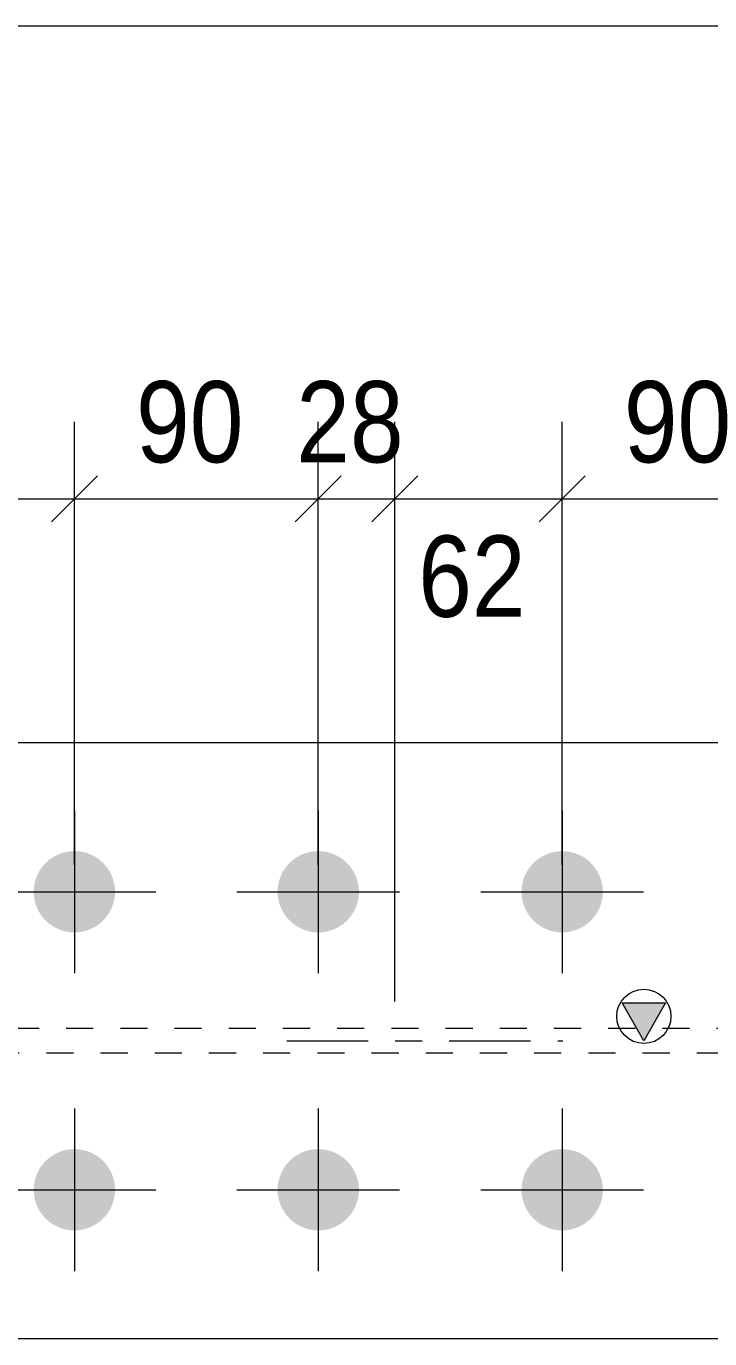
# Model space of a CAD drawing. Header units: millimetres. Extents: x 2 to 579, y 1 to 825.
# Drawn here: x 251.8 to 277.02, y 776.55 to 825 of the extents above; entities that cross this region are included whole.
import ezdxf

# ---------------------------------------------------------------- set-up
doc = ezdxf.new("R2010")
doc.units = ezdxf.units.MM
for name, pattern in [('XKITLINE00', [0]), ('XKITLINE01', [4, 1, -1, 1, -1]), ('XKITLINE03', [6, 3, -1, 1, -1])]:
    doc.linetypes.add(name, pattern=pattern)
for name, color, linetype, lineweight in [('Bolt', 3, 'Continuous', 0), ('Dimensions', 7, 'Continuous', 0), ('DrawingSheet', 5, 'Continuous', 0), ('Part', 2, 'Continuous', 0)]:
    doc.layers.add(name, color=color, linetype=linetype, lineweight=lineweight)
doc.styles.add('ARIAL', font='ARIAL.TTF')

# ---------------------------------------------------------------- blocks, each defined once
blk = doc.blocks.new('*A90')
at = {"layer": 'Bolt'}
for points in [[(253.608, 794.55), (253.645, 794.548), (253.681, 794.546), (253.718, 794.543), (253.755, 794.539), (253.791, 794.534), (253.827, 794.528), (253.864, 794.521), (253.9, 794.514), (253.935, 794.505), (253.971, 794.496), (254.006, 794.485), (254.041, 794.474), (254.076, 794.462), (254.111, 794.449), (254.145, 794.436), (254.179, 794.421), (254.212, 794.406), (254.245, 794.39), (254.278, 794.373), (254.31, 794.355), (254.342, 794.337), (254.373, 794.317), (254.404, 794.297), (254.435, 794.276), (254.465, 794.255), (254.494, 794.233), (254.523, 794.21), (254.551, 794.186), (254.578, 794.161), (254.605, 794.136), (254.632, 794.111), (254.657, 794.084), (254.682, 794.057), (254.707, 794.03), (254.73, 794.002), (254.753, 793.973), (254.776, 793.944), (254.797, 793.914), (254.818, 793.883), (254.838, 793.852), (254.858, 793.821), (254.876, 793.789), (254.894, 793.757), (254.911, 793.724), (254.927, 793.691), (254.942, 793.658), (254.957, 793.624), (254.97, 793.59), (254.983, 793.555), (254.995, 793.521), (255.006, 793.485), (255.017, 793.45), (255.026, 793.414), (255.035, 793.379), (255.042, 793.343), (255.049, 793.306), (255.055, 793.27), (255.06, 793.234), (255.064, 793.197), (255.067, 793.16), (255.069, 793.124), (255.07, 793.087), (255.071, 793.05), (255.07, 793.013), (255.069, 792.976), (255.067, 792.94), (255.064, 792.903), (255.06, 792.866), (255.055, 792.83), (255.049, 792.794), (255.042, 792.757), (255.035, 792.721), (255.026, 792.686), (255.017, 792.65), (255.006, 792.615), (254.995, 792.579), (254.983, 792.545), (254.97, 792.51), (254.957, 792.476), (254.942, 792.442), (254.927, 792.409), (254.911, 792.376), (254.894, 792.343), (254.876, 792.311), (254.858, 792.279), (254.838, 792.248), (254.818, 792.217), (254.797, 792.186), (254.776, 792.156), (254.753, 792.127), (254.73, 792.098), (254.707, 792.07), (254.682, 792.043), (254.657, 792.016), (254.632, 791.989), (254.605, 791.964), (254.578, 791.939), (254.551, 791.914), (254.523, 791.89), (254.494, 791.867), (254.465, 791.845), (254.435, 791.824), (254.404, 791.803), (254.373, 791.783), (254.342, 791.763), (254.31, 791.745), (254.278, 791.727), (254.245, 791.71), (254.212, 791.694), (254.179, 791.679), (254.145, 791.664), (254.111, 791.651), (254.076, 791.638), (254.041, 791.626), (254.006, 791.615), (253.971, 791.604), (253.935, 791.595), (253.9, 791.586), (253.864, 791.579), (253.827, 791.572), (253.791, 791.566), (253.755, 791.561), (253.718, 791.557), (253.681, 791.554), (253.645, 791.552), (253.608, 791.55), (253.571, 791.55), (253.534, 791.55), (253.497, 791.552), (253.461, 791.554), (253.424, 791.557), (253.387, 791.561), (253.351, 791.566), (253.315, 791.572), (253.278, 791.579), (253.242, 791.586), (253.206, 791.595), (253.171, 791.604), (253.136, 791.615), (253.1, 791.626), (253.066, 791.638), (253.031, 791.651), (252.997, 791.664), (252.963, 791.679), (252.93, 791.694), (252.897, 791.71), (252.864, 791.727), (252.832, 791.745), (252.8, 791.763), (252.768, 791.783), (252.738, 791.803), (252.707, 791.824), (252.677, 791.845), (252.648, 791.867), (252.619, 791.89), (252.591, 791.914), (252.564, 791.939), (252.537, 791.964), (252.51, 791.989), (252.485, 792.016), (252.46, 792.043), (252.435, 792.07), (252.411, 792.098), (252.388, 792.127), (252.366, 792.156), (252.345, 792.186), (252.324, 792.217), (252.304, 792.248), (252.284, 792.279), (252.266, 792.311), (252.248, 792.343), (252.231, 792.376), (252.215, 792.409), (252.2, 792.442), (252.185, 792.476), (252.171, 792.51), (252.159, 792.545), (252.147, 792.579), (252.136, 792.615), (252.125, 792.65), (252.116, 792.686), (252.107, 792.721), (252.1, 792.757), (252.093, 792.794), (252.087, 792.83), (252.082, 792.866), (252.078, 792.903), (252.075, 792.94), (252.073, 792.976), (252.071, 793.013), (252.071, 793.05), (252.071, 793.087), (252.073, 793.124), (252.075, 793.16), (252.078, 793.197), (252.082, 793.234), (252.087, 793.27), (252.093, 793.306), (252.1, 793.343), (252.107, 793.379), (252.116, 793.414), (252.125, 793.45), (252.136, 793.485), (252.147, 793.521), (252.159, 793.555), (252.171, 793.59), (252.185, 793.624), (252.2, 793.658), (252.215, 793.691), (252.231, 793.724), (252.248, 793.757), (252.266, 793.789), (252.284, 793.821), (252.304, 793.852), (252.324, 793.883), (252.345, 793.914), (252.366, 793.944), (252.388, 793.973), (252.411, 794.002), (252.435, 794.03), (252.46, 794.057), (252.485, 794.084), (252.51, 794.111), (252.537, 794.136), (252.564, 794.161), (252.591, 794.186), (252.619, 794.21), (252.648, 794.233), (252.677, 794.255), (252.707, 794.276), (252.738, 794.297), (252.768, 794.317), (252.8, 794.337), (252.832, 794.355), (252.864, 794.373), (252.897, 794.39), (252.93, 794.406), (252.963, 794.421), (252.997, 794.436), (253.031, 794.449), (253.066, 794.462), (253.1, 794.474), (253.136, 794.485), (253.171, 794.496), (253.206, 794.505), (253.242, 794.514), (253.278, 794.521), (253.315, 794.528), (253.351, 794.534), (253.387, 794.539), (253.424, 794.543), (253.461, 794.546), (253.497, 794.548), (253.534, 794.55), (253.571, 794.55)], [(262.608, 794.55), (262.645, 794.548), (262.681, 794.546), (262.718, 794.543), (262.755, 794.539), (262.791, 794.534), (262.827, 794.528), (262.864, 794.521), (262.9, 794.514), (262.935, 794.505), (262.971, 794.496), (263.006, 794.485), (263.041, 794.474), (263.076, 794.462), (263.111, 794.449), (263.145, 794.436), (263.179, 794.421), (263.212, 794.406), (263.245, 794.39), (263.278, 794.373), (263.31, 794.355), (263.342, 794.337), (263.373, 794.317), (263.404, 794.297), (263.435, 794.276), (263.465, 794.255), (263.494, 794.233), (263.523, 794.21), (263.551, 794.186), (263.578, 794.161), (263.605, 794.136), (263.632, 794.111), (263.657, 794.084), (263.682, 794.057), (263.707, 794.03), (263.73, 794.002), (263.753, 793.973), (263.776, 793.944), (263.797, 793.914), (263.818, 793.883), (263.838, 793.852), (263.858, 793.821), (263.876, 793.789), (263.894, 793.757), (263.911, 793.724), (263.927, 793.691), (263.942, 793.658), (263.957, 793.624), (263.97, 793.59), (263.983, 793.555), (263.995, 793.521), (264.006, 793.485), (264.017, 793.45), (264.026, 793.414), (264.035, 793.379), (264.042, 793.343), (264.049, 793.306), (264.055, 793.27), (264.06, 793.234), (264.064, 793.197), (264.067, 793.16), (264.069, 793.124), (264.07, 793.087), (264.071, 793.05), (264.07, 793.013), (264.069, 792.976), (264.067, 792.94), (264.064, 792.903), (264.06, 792.866), (264.055, 792.83), (264.049, 792.794), (264.042, 792.757), (264.035, 792.721), (264.026, 792.686), (264.017, 792.65), (264.006, 792.615), (263.995, 792.579), (263.983, 792.545), (263.97, 792.51), (263.957, 792.476), (263.942, 792.442), (263.927, 792.409), (263.911, 792.376), (263.894, 792.343), (263.876, 792.311), (263.858, 792.279), (263.838, 792.248), (263.818, 792.217), (263.797, 792.186), (263.776, 792.156), (263.753, 792.127), (263.73, 792.098), (263.707, 792.07), (263.682, 792.043), (263.657, 792.016), (263.632, 791.989), (263.605, 791.964), (263.578, 791.939), (263.551, 791.914), (263.523, 791.89), (263.494, 791.867), (263.465, 791.845), (263.435, 791.824), (263.404, 791.803), (263.373, 791.783), (263.342, 791.763), (263.31, 791.745), (263.278, 791.727), (263.245, 791.71), (263.212, 791.694), (263.179, 791.679), (263.145, 791.664), (263.111, 791.651), (263.076, 791.638), (263.041, 791.626), (263.006, 791.615), (262.971, 791.604), (262.935, 791.595), (262.9, 791.586), (262.864, 791.579), (262.827, 791.572), (262.791, 791.566), (262.755, 791.561), (262.718, 791.557), (262.681, 791.554), (262.645, 791.552), (262.608, 791.55), (262.571, 791.55), (262.534, 791.55), (262.497, 791.552), (262.461, 791.554), (262.424, 791.557), (262.387, 791.561), (262.351, 791.566), (262.315, 791.572), (262.278, 791.579), (262.242, 791.586), (262.206, 791.595), (262.171, 791.604), (262.136, 791.615), (262.1, 791.626), (262.066, 791.638), (262.031, 791.651), (261.997, 791.664), (261.963, 791.679), (261.93, 791.694), (261.897, 791.71), (261.864, 791.727), (261.832, 791.745), (261.8, 791.763), (261.768, 791.783), (261.738, 791.803), (261.707, 791.824), (261.677, 791.845), (261.648, 791.867), (261.619, 791.89), (261.591, 791.914), (261.564, 791.939), (261.537, 791.964), (261.51, 791.989), (261.485, 792.016), (261.46, 792.043), (261.435, 792.07), (261.411, 792.098), (261.388, 792.127), (261.366, 792.156), (261.345, 792.186), (261.324, 792.217), (261.304, 792.248), (261.284, 792.279), (261.266, 792.311), (261.248, 792.343), (261.231, 792.376), (261.215, 792.409), (261.2, 792.442), (261.185, 792.476), (261.171, 792.51), (261.159, 792.545), (261.147, 792.579), (261.136, 792.615), (261.125, 792.65), (261.116, 792.686), (261.107, 792.721), (261.1, 792.757), (261.093, 792.794), (261.087, 792.83), (261.082, 792.866), (261.078, 792.903), (261.075, 792.94), (261.073, 792.976), (261.071, 793.013), (261.071, 793.05), (261.071, 793.087), (261.073, 793.124), (261.075, 793.16), (261.078, 793.197), (261.082, 793.234), (261.087, 793.27), (261.093, 793.306), (261.1, 793.343), (261.107, 793.379), (261.116, 793.414), (261.125, 793.45), (261.136, 793.485), (261.147, 793.521), (261.159, 793.555), (261.171, 793.59), (261.185, 793.624), (261.2, 793.658), (261.215, 793.691), (261.231, 793.724), (261.248, 793.757), (261.266, 793.789), (261.284, 793.821), (261.304, 793.852), (261.324, 793.883), (261.345, 793.914), (261.366, 793.944), (261.388, 793.973), (261.411, 794.002), (261.435, 794.03), (261.46, 794.057), (261.485, 794.084), (261.51, 794.111), (261.537, 794.136), (261.564, 794.161), (261.591, 794.186), (261.619, 794.21), (261.648, 794.233), (261.677, 794.255), (261.707, 794.276), (261.738, 794.297), (261.768, 794.317), (261.8, 794.337), (261.832, 794.355), (261.864, 794.373), (261.897, 794.39), (261.93, 794.406), (261.963, 794.421), (261.997, 794.436), (262.031, 794.449), (262.066, 794.462), (262.1, 794.474), (262.136, 794.485), (262.171, 794.496), (262.206, 794.505), (262.242, 794.514), (262.278, 794.521), (262.315, 794.528), (262.351, 794.534), (262.387, 794.539), (262.424, 794.543), (262.461, 794.546), (262.497, 794.548), (262.534, 794.55), (262.571, 794.55)], [(271.608, 794.55), (271.645, 794.548), (271.681, 794.546), (271.718, 794.543), (271.755, 794.539), (271.791, 794.534), (271.827, 794.528), (271.864, 794.521), (271.9, 794.514), (271.935, 794.505), (271.971, 794.496), (272.006, 794.485), (272.041, 794.474), (272.076, 794.462), (272.111, 794.449), (272.145, 794.436), (272.179, 794.421), (272.212, 794.406), (272.245, 794.39), (272.278, 794.373), (272.31, 794.355), (272.342, 794.337), (272.373, 794.317), (272.404, 794.297), (272.435, 794.276), (272.465, 794.255), (272.494, 794.233), (272.523, 794.21), (272.551, 794.186), (272.578, 794.161), (272.605, 794.136), (272.632, 794.111), (272.657, 794.084), (272.682, 794.057), (272.707, 794.03), (272.73, 794.002), (272.753, 793.973), (272.776, 793.944), (272.797, 793.914), (272.818, 793.883), (272.838, 793.852), (272.858, 793.821), (272.876, 793.789), (272.894, 793.757), (272.911, 793.724), (272.927, 793.691), (272.942, 793.658), (272.957, 793.624), (272.97, 793.59), (272.983, 793.555), (272.995, 793.521), (273.006, 793.485), (273.017, 793.45), (273.026, 793.414), (273.035, 793.379), (273.042, 793.343), (273.049, 793.306), (273.055, 793.27), (273.06, 793.234), (273.064, 793.197), (273.067, 793.16), (273.069, 793.124), (273.07, 793.087), (273.071, 793.05), (273.07, 793.013), (273.069, 792.976), (273.067, 792.94), (273.064, 792.903), (273.06, 792.866), (273.055, 792.83), (273.049, 792.794), (273.042, 792.757), (273.035, 792.721), (273.026, 792.686), (273.017, 792.65), (273.006, 792.615), (272.995, 792.579), (272.983, 792.545), (272.97, 792.51), (272.957, 792.476), (272.942, 792.442), (272.927, 792.409), (272.911, 792.376), (272.894, 792.343), (272.876, 792.311), (272.858, 792.279), (272.838, 792.248), (272.818, 792.217), (272.797, 792.186), (272.776, 792.156), (272.753, 792.127), (272.73, 792.098), (272.707, 792.07), (272.682, 792.043), (272.657, 792.016), (272.632, 791.989), (272.605, 791.964), (272.578, 791.939), (272.551, 791.914), (272.523, 791.89), (272.494, 791.867), (272.465, 791.845), (272.435, 791.824), (272.404, 791.803), (272.373, 791.783), (272.342, 791.763), (272.31, 791.745), (272.278, 791.727), (272.245, 791.71), (272.212, 791.694), (272.179, 791.679), (272.145, 791.664), (272.111, 791.651), (272.076, 791.638), (272.041, 791.626), (272.006, 791.615), (271.971, 791.604), (271.935, 791.595), (271.9, 791.586), (271.864, 791.579), (271.827, 791.572), (271.791, 791.566), (271.755, 791.561), (271.718, 791.557), (271.681, 791.554), (271.645, 791.552), (271.608, 791.55), (271.571, 791.55), (271.534, 791.55), (271.497, 791.552), (271.461, 791.554), (271.424, 791.557), (271.387, 791.561), (271.351, 791.566), (271.315, 791.572), (271.278, 791.579), (271.242, 791.586), (271.206, 791.595), (271.171, 791.604), (271.136, 791.615), (271.1, 791.626), (271.066, 791.638), (271.031, 791.651), (270.997, 791.664), (270.963, 791.679), (270.93, 791.694), (270.897, 791.71), (270.864, 791.727), (270.832, 791.745), (270.8, 791.763), (270.768, 791.783), (270.738, 791.803), (270.707, 791.824), (270.677, 791.845), (270.648, 791.867), (270.619, 791.89), (270.591, 791.914), (270.564, 791.939), (270.537, 791.964), (270.51, 791.989), (270.485, 792.016), (270.46, 792.043), (270.435, 792.07), (270.411, 792.098), (270.388, 792.127), (270.366, 792.156), (270.345, 792.186), (270.324, 792.217), (270.304, 792.248), (270.284, 792.279), (270.266, 792.311), (270.248, 792.343), (270.231, 792.376), (270.215, 792.409), (270.2, 792.442), (270.185, 792.476), (270.171, 792.51), (270.159, 792.545), (270.147, 792.579), (270.136, 792.615), (270.125, 792.65), (270.116, 792.686), (270.107, 792.721), (270.1, 792.757), (270.093, 792.794), (270.087, 792.83), (270.082, 792.866), (270.078, 792.903), (270.075, 792.94), (270.073, 792.976), (270.071, 793.013), (270.071, 793.05), (270.071, 793.087), (270.073, 793.124), (270.075, 793.16), (270.078, 793.197), (270.082, 793.234), (270.087, 793.27), (270.093, 793.306), (270.1, 793.343), (270.107, 793.379), (270.116, 793.414), (270.125, 793.45), (270.136, 793.485), (270.147, 793.521), (270.159, 793.555), (270.171, 793.59), (270.185, 793.624), (270.2, 793.658), (270.215, 793.691), (270.231, 793.724), (270.248, 793.757), (270.266, 793.789), (270.284, 793.821), (270.304, 793.852), (270.324, 793.883), (270.345, 793.914), (270.366, 793.944), (270.388, 793.973), (270.411, 794.002), (270.435, 794.03), (270.46, 794.057), (270.485, 794.084), (270.51, 794.111), (270.537, 794.136), (270.564, 794.161), (270.591, 794.186), (270.619, 794.21), (270.648, 794.233), (270.677, 794.255), (270.707, 794.276), (270.738, 794.297), (270.768, 794.317), (270.8, 794.337), (270.832, 794.355), (270.864, 794.373), (270.897, 794.39), (270.93, 794.406), (270.963, 794.421), (270.997, 794.436), (271.031, 794.449), (271.066, 794.462), (271.1, 794.474), (271.136, 794.485), (271.171, 794.496), (271.206, 794.505), (271.242, 794.514), (271.278, 794.521), (271.315, 794.528), (271.351, 794.534), (271.387, 794.539), (271.424, 794.543), (271.461, 794.546), (271.497, 794.548), (271.534, 794.55), (271.571, 794.55)], [(253.608, 783.55), (253.645, 783.548), (253.681, 783.546), (253.718, 783.543), (253.755, 783.539), (253.791, 783.534), (253.827, 783.528), (253.864, 783.521), (253.9, 783.514), (253.935, 783.505), (253.971, 783.496), (254.006, 783.485), (254.041, 783.474), (254.076, 783.462), (254.111, 783.449), (254.145, 783.436), (254.179, 783.421), (254.212, 783.406), (254.245, 783.39), (254.278, 783.373), (254.31, 783.355), (254.342, 783.337), (254.373, 783.317), (254.404, 783.297), (254.435, 783.276), (254.465, 783.255), (254.494, 783.233), (254.523, 783.21), (254.551, 783.186), (254.578, 783.161), (254.605, 783.136), (254.632, 783.111), (254.657, 783.084), (254.682, 783.057), (254.707, 783.03), (254.73, 783.002), (254.753, 782.973), (254.776, 782.944), (254.797, 782.914), (254.818, 782.883), (254.838, 782.852), (254.858, 782.821), (254.876, 782.789), (254.894, 782.757), (254.911, 782.724), (254.927, 782.691), (254.942, 782.658), (254.957, 782.624), (254.97, 782.59), (254.983, 782.555), (254.995, 782.521), (255.006, 782.485), (255.017, 782.45), (255.026, 782.414), (255.035, 782.379), (255.042, 782.343), (255.049, 782.306), (255.055, 782.27), (255.06, 782.234), (255.064, 782.197), (255.067, 782.16), (255.069, 782.124), (255.07, 782.087), (255.071, 782.05), (255.07, 782.013), (255.069, 781.976), (255.067, 781.94), (255.064, 781.903), (255.06, 781.866), (255.055, 781.83), (255.049, 781.794), (255.042, 781.757), (255.035, 781.721), (255.026, 781.686), (255.017, 781.65), (255.006, 781.615), (254.995, 781.579), (254.983, 781.545), (254.97, 781.51), (254.957, 781.476), (254.942, 781.442), (254.927, 781.409), (254.911, 781.376), (254.894, 781.343), (254.876, 781.311), (254.858, 781.279), (254.838, 781.248), (254.818, 781.217), (254.797, 781.186), (254.776, 781.156), (254.753, 781.127), (254.73, 781.098), (254.707, 781.07), (254.682, 781.043), (254.657, 781.016), (254.632, 780.989), (254.605, 780.964), (254.578, 780.939), (254.551, 780.914), (254.523, 780.89), (254.494, 780.867), (254.465, 780.845), (254.435, 780.824), (254.404, 780.803), (254.373, 780.783), (254.342, 780.763), (254.31, 780.745), (254.278, 780.727), (254.245, 780.71), (254.212, 780.694), (254.179, 780.679), (254.145, 780.664), (254.111, 780.651), (254.076, 780.638), (254.041, 780.626), (254.006, 780.615), (253.971, 780.604), (253.935, 780.595), (253.9, 780.586), (253.864, 780.579), (253.827, 780.572), (253.791, 780.566), (253.755, 780.561), (253.718, 780.557), (253.681, 780.554), (253.645, 780.552), (253.608, 780.55), (253.571, 780.55), (253.534, 780.55), (253.497, 780.552), (253.461, 780.554), (253.424, 780.557), (253.387, 780.561), (253.351, 780.566), (253.315, 780.572), (253.278, 780.579), (253.242, 780.586), (253.206, 780.595), (253.171, 780.604), (253.136, 780.615), (253.1, 780.626), (253.066, 780.638), (253.031, 780.651), (252.997, 780.664), (252.963, 780.679), (252.93, 780.694), (252.897, 780.71), (252.864, 780.727), (252.832, 780.745), (252.8, 780.763), (252.768, 780.783), (252.738, 780.803), (252.707, 780.824), (252.677, 780.845), (252.648, 780.867), (252.619, 780.89), (252.591, 780.914), (252.564, 780.939), (252.537, 780.964), (252.51, 780.989), (252.485, 781.016), (252.46, 781.043), (252.435, 781.07), (252.411, 781.098), (252.388, 781.127), (252.366, 781.156), (252.345, 781.186), (252.324, 781.217), (252.304, 781.248), (252.284, 781.279), (252.266, 781.311), (252.248, 781.343), (252.231, 781.376), (252.215, 781.409), (252.2, 781.442), (252.185, 781.476), (252.171, 781.51), (252.159, 781.545), (252.147, 781.579), (252.136, 781.615), (252.125, 781.65), (252.116, 781.686), (252.107, 781.721), (252.1, 781.757), (252.093, 781.794), (252.087, 781.83), (252.082, 781.866), (252.078, 781.903), (252.075, 781.94), (252.073, 781.976), (252.071, 782.013), (252.071, 782.05), (252.071, 782.087), (252.073, 782.124), (252.075, 782.16), (252.078, 782.197), (252.082, 782.234), (252.087, 782.27), (252.093, 782.306), (252.1, 782.343), (252.107, 782.379), (252.116, 782.414), (252.125, 782.45), (252.136, 782.485), (252.147, 782.521), (252.159, 782.555), (252.171, 782.59), (252.185, 782.624), (252.2, 782.658), (252.215, 782.691), (252.231, 782.724), (252.248, 782.757), (252.266, 782.789), (252.284, 782.821), (252.304, 782.852), (252.324, 782.883), (252.345, 782.914), (252.366, 782.944), (252.388, 782.973), (252.411, 783.002), (252.435, 783.03), (252.46, 783.057), (252.485, 783.084), (252.51, 783.111), (252.537, 783.136), (252.564, 783.161), (252.591, 783.186), (252.619, 783.21), (252.648, 783.233), (252.677, 783.255), (252.707, 783.276), (252.738, 783.297), (252.768, 783.317), (252.8, 783.337), (252.832, 783.355), (252.864, 783.373), (252.897, 783.39), (252.93, 783.406), (252.963, 783.421), (252.997, 783.436), (253.031, 783.449), (253.066, 783.462), (253.1, 783.474), (253.136, 783.485), (253.171, 783.496), (253.206, 783.505), (253.242, 783.514), (253.278, 783.521), (253.315, 783.528), (253.351, 783.534), (253.387, 783.539), (253.424, 783.543), (253.461, 783.546), (253.497, 783.548), (253.534, 783.55), (253.571, 783.55)], [(262.608, 783.55), (262.645, 783.548), (262.681, 783.546), (262.718, 783.543), (262.755, 783.539), (262.791, 783.534), (262.827, 783.528), (262.864, 783.521), (262.9, 783.514), (262.935, 783.505), (262.971, 783.496), (263.006, 783.485), (263.041, 783.474), (263.076, 783.462), (263.111, 783.449), (263.145, 783.436), (263.179, 783.421), (263.212, 783.406), (263.245, 783.39), (263.278, 783.373), (263.31, 783.355), (263.342, 783.337), (263.373, 783.317), (263.404, 783.297), (263.435, 783.276), (263.465, 783.255), (263.494, 783.233), (263.523, 783.21), (263.551, 783.186), (263.578, 783.161), (263.605, 783.136), (263.632, 783.111), (263.657, 783.084), (263.682, 783.057), (263.707, 783.03), (263.73, 783.002), (263.753, 782.973), (263.776, 782.944), (263.797, 782.914), (263.818, 782.883), (263.838, 782.852), (263.858, 782.821), (263.876, 782.789), (263.894, 782.757), (263.911, 782.724), (263.927, 782.691), (263.942, 782.658), (263.957, 782.624), (263.97, 782.59), (263.983, 782.555), (263.995, 782.521), (264.006, 782.485), (264.017, 782.45), (264.026, 782.414), (264.035, 782.379), (264.042, 782.343), (264.049, 782.306), (264.055, 782.27), (264.06, 782.234), (264.064, 782.197), (264.067, 782.16), (264.069, 782.124), (264.07, 782.087), (264.071, 782.05), (264.07, 782.013), (264.069, 781.976), (264.067, 781.94), (264.064, 781.903), (264.06, 781.866), (264.055, 781.83), (264.049, 781.794), (264.042, 781.757), (264.035, 781.721), (264.026, 781.686), (264.017, 781.65), (264.006, 781.615), (263.995, 781.579), (263.983, 781.545), (263.97, 781.51), (263.957, 781.476), (263.942, 781.442), (263.927, 781.409), (263.911, 781.376), (263.894, 781.343), (263.876, 781.311), (263.858, 781.279), (263.838, 781.248), (263.818, 781.217), (263.797, 781.186), (263.776, 781.156), (263.753, 781.127), (263.73, 781.098), (263.707, 781.07), (263.682, 781.043), (263.657, 781.016), (263.632, 780.989), (263.605, 780.964), (263.578, 780.939), (263.551, 780.914), (263.523, 780.89), (263.494, 780.867), (263.465, 780.845), (263.435, 780.824), (263.404, 780.803), (263.373, 780.783), (263.342, 780.763), (263.31, 780.745), (263.278, 780.727), (263.245, 780.71), (263.212, 780.694), (263.179, 780.679), (263.145, 780.664), (263.111, 780.651), (263.076, 780.638), (263.041, 780.626), (263.006, 780.615), (262.971, 780.604), (262.935, 780.595), (262.9, 780.586), (262.864, 780.579), (262.827, 780.572), (262.791, 780.566), (262.755, 780.561), (262.718, 780.557), (262.681, 780.554), (262.645, 780.552), (262.608, 780.55), (262.571, 780.55), (262.534, 780.55), (262.497, 780.552), (262.461, 780.554), (262.424, 780.557), (262.387, 780.561), (262.351, 780.566), (262.315, 780.572), (262.278, 780.579), (262.242, 780.586), (262.206, 780.595), (262.171, 780.604), (262.136, 780.615), (262.1, 780.626), (262.066, 780.638), (262.031, 780.651), (261.997, 780.664), (261.963, 780.679), (261.93, 780.694), (261.897, 780.71), (261.864, 780.727), (261.832, 780.745), (261.8, 780.763), (261.768, 780.783), (261.738, 780.803), (261.707, 780.824), (261.677, 780.845), (261.648, 780.867), (261.619, 780.89), (261.591, 780.914), (261.564, 780.939), (261.537, 780.964), (261.51, 780.989), (261.485, 781.016), (261.46, 781.043), (261.435, 781.07), (261.411, 781.098), (261.388, 781.127), (261.366, 781.156), (261.345, 781.186), (261.324, 781.217), (261.304, 781.248), (261.284, 781.279), (261.266, 781.311), (261.248, 781.343), (261.231, 781.376), (261.215, 781.409), (261.2, 781.442), (261.185, 781.476), (261.171, 781.51), (261.159, 781.545), (261.147, 781.579), (261.136, 781.615), (261.125, 781.65), (261.116, 781.686), (261.107, 781.721), (261.1, 781.757), (261.093, 781.794), (261.087, 781.83), (261.082, 781.866), (261.078, 781.903), (261.075, 781.94), (261.073, 781.976), (261.071, 782.013), (261.071, 782.05), (261.071, 782.087), (261.073, 782.124), (261.075, 782.16), (261.078, 782.197), (261.082, 782.234), (261.087, 782.27), (261.093, 782.306), (261.1, 782.343), (261.107, 782.379), (261.116, 782.414), (261.125, 782.45), (261.136, 782.485), (261.147, 782.521), (261.159, 782.555), (261.171, 782.59), (261.185, 782.624), (261.2, 782.658), (261.215, 782.691), (261.231, 782.724), (261.248, 782.757), (261.266, 782.789), (261.284, 782.821), (261.304, 782.852), (261.324, 782.883), (261.345, 782.914), (261.366, 782.944), (261.388, 782.973), (261.411, 783.002), (261.435, 783.03), (261.46, 783.057), (261.485, 783.084), (261.51, 783.111), (261.537, 783.136), (261.564, 783.161), (261.591, 783.186), (261.619, 783.21), (261.648, 783.233), (261.677, 783.255), (261.707, 783.276), (261.738, 783.297), (261.768, 783.317), (261.8, 783.337), (261.832, 783.355), (261.864, 783.373), (261.897, 783.39), (261.93, 783.406), (261.963, 783.421), (261.997, 783.436), (262.031, 783.449), (262.066, 783.462), (262.1, 783.474), (262.136, 783.485), (262.171, 783.496), (262.206, 783.505), (262.242, 783.514), (262.278, 783.521), (262.315, 783.528), (262.351, 783.534), (262.387, 783.539), (262.424, 783.543), (262.461, 783.546), (262.497, 783.548), (262.534, 783.55), (262.571, 783.55)], [(271.608, 783.55), (271.645, 783.548), (271.681, 783.546), (271.718, 783.543), (271.755, 783.539), (271.791, 783.534), (271.827, 783.528), (271.864, 783.521), (271.9, 783.514), (271.935, 783.505), (271.971, 783.496), (272.006, 783.485), (272.041, 783.474), (272.076, 783.462), (272.111, 783.449), (272.145, 783.436), (272.179, 783.421), (272.212, 783.406), (272.245, 783.39), (272.278, 783.373), (272.31, 783.355), (272.342, 783.337), (272.373, 783.317), (272.404, 783.297), (272.435, 783.276), (272.465, 783.255), (272.494, 783.233), (272.523, 783.21), (272.551, 783.186), (272.578, 783.161), (272.605, 783.136), (272.632, 783.111), (272.657, 783.084), (272.682, 783.057), (272.707, 783.03), (272.73, 783.002), (272.753, 782.973), (272.776, 782.944), (272.797, 782.914), (272.818, 782.883), (272.838, 782.852), (272.858, 782.821), (272.876, 782.789), (272.894, 782.757), (272.911, 782.724), (272.927, 782.691), (272.942, 782.658), (272.957, 782.624), (272.97, 782.59), (272.983, 782.555), (272.995, 782.521), (273.006, 782.485), (273.017, 782.45), (273.026, 782.414), (273.035, 782.379), (273.042, 782.343), (273.049, 782.306), (273.055, 782.27), (273.06, 782.234), (273.064, 782.197), (273.067, 782.16), (273.069, 782.124), (273.07, 782.087), (273.071, 782.05), (273.07, 782.013), (273.069, 781.976), (273.067, 781.94), (273.064, 781.903), (273.06, 781.866), (273.055, 781.83), (273.049, 781.794), (273.042, 781.757), (273.035, 781.721), (273.026, 781.686), (273.017, 781.65), (273.006, 781.615), (272.995, 781.579), (272.983, 781.545), (272.97, 781.51), (272.957, 781.476), (272.942, 781.442), (272.927, 781.409), (272.911, 781.376), (272.894, 781.343), (272.876, 781.311), (272.858, 781.279), (272.838, 781.248), (272.818, 781.217), (272.797, 781.186), (272.776, 781.156), (272.753, 781.127), (272.73, 781.098), (272.707, 781.07), (272.682, 781.043), (272.657, 781.016), (272.632, 780.989), (272.605, 780.964), (272.578, 780.939), (272.551, 780.914), (272.523, 780.89), (272.494, 780.867), (272.465, 780.845), (272.435, 780.824), (272.404, 780.803), (272.373, 780.783), (272.342, 780.763), (272.31, 780.745), (272.278, 780.727), (272.245, 780.71), (272.212, 780.694), (272.179, 780.679), (272.145, 780.664), (272.111, 780.651), (272.076, 780.638), (272.041, 780.626), (272.006, 780.615), (271.971, 780.604), (271.935, 780.595), (271.9, 780.586), (271.864, 780.579), (271.827, 780.572), (271.791, 780.566), (271.755, 780.561), (271.718, 780.557), (271.681, 780.554), (271.645, 780.552), (271.608, 780.55), (271.571, 780.55), (271.534, 780.55), (271.497, 780.552), (271.461, 780.554), (271.424, 780.557), (271.387, 780.561), (271.351, 780.566), (271.315, 780.572), (271.278, 780.579), (271.242, 780.586), (271.206, 780.595), (271.171, 780.604), (271.136, 780.615), (271.1, 780.626), (271.066, 780.638), (271.031, 780.651), (270.997, 780.664), (270.963, 780.679), (270.93, 780.694), (270.897, 780.71), (270.864, 780.727), (270.832, 780.745), (270.8, 780.763), (270.768, 780.783), (270.738, 780.803), (270.707, 780.824), (270.677, 780.845), (270.648, 780.867), (270.619, 780.89), (270.591, 780.914), (270.564, 780.939), (270.537, 780.964), (270.51, 780.989), (270.485, 781.016), (270.46, 781.043), (270.435, 781.07), (270.411, 781.098), (270.388, 781.127), (270.366, 781.156), (270.345, 781.186), (270.324, 781.217), (270.304, 781.248), (270.284, 781.279), (270.266, 781.311), (270.248, 781.343), (270.231, 781.376), (270.215, 781.409), (270.2, 781.442), (270.185, 781.476), (270.171, 781.51), (270.159, 781.545), (270.147, 781.579), (270.136, 781.615), (270.125, 781.65), (270.116, 781.686), (270.107, 781.721), (270.1, 781.757), (270.093, 781.794), (270.087, 781.83), (270.082, 781.866), (270.078, 781.903), (270.075, 781.94), (270.073, 781.976), (270.071, 782.013), (270.071, 782.05), (270.071, 782.087), (270.073, 782.124), (270.075, 782.16), (270.078, 782.197), (270.082, 782.234), (270.087, 782.27), (270.093, 782.306), (270.1, 782.343), (270.107, 782.379), (270.116, 782.414), (270.125, 782.45), (270.136, 782.485), (270.147, 782.521), (270.159, 782.555), (270.171, 782.59), (270.185, 782.624), (270.2, 782.658), (270.215, 782.691), (270.231, 782.724), (270.248, 782.757), (270.266, 782.789), (270.284, 782.821), (270.304, 782.852), (270.324, 782.883), (270.345, 782.914), (270.366, 782.944), (270.388, 782.973), (270.411, 783.002), (270.435, 783.03), (270.46, 783.057), (270.485, 783.084), (270.51, 783.111), (270.537, 783.136), (270.564, 783.161), (270.591, 783.186), (270.619, 783.21), (270.648, 783.233), (270.677, 783.255), (270.707, 783.276), (270.738, 783.297), (270.768, 783.317), (270.8, 783.337), (270.832, 783.355), (270.864, 783.373), (270.897, 783.39), (270.93, 783.406), (270.963, 783.421), (270.997, 783.436), (271.031, 783.449), (271.066, 783.462), (271.1, 783.474), (271.136, 783.485), (271.171, 783.496), (271.206, 783.505), (271.242, 783.514), (271.278, 783.521), (271.315, 783.528), (271.351, 783.534), (271.387, 783.539), (271.424, 783.543), (271.461, 783.546), (271.497, 783.548), (271.534, 783.55), (271.571, 783.55)]]:
    blk.add_hatch(color=3, dxfattribs=at).paths.add_polyline_path(points, flags=17)
at = {"layer": 'Bolt', "color": 3, "linetype": 'XKITLINE00', "lineweight": 0}
for p, q in [((253.571, 796.05), (253.571, 790.05)), ((262.571, 796.05), (262.571, 790.05)), ((271.571, 796.05), (271.571, 790.05)), ((250.571, 793.05), (256.571, 793.05)), ((259.571, 793.05), (265.571, 793.05)), ((268.571, 793.05), (274.571, 793.05)), ((253.571, 785.05), (253.571, 779.05)), ((262.571, 785.05), (262.571, 779.05)), ((271.571, 785.05), (271.571, 779.05)), ((250.571, 782.05), (256.571, 782.05)), ((259.571, 782.05), (265.571, 782.05)), ((268.571, 782.05), (274.571, 782.05))]:
    blk.add_line(p, q, dxfattribs=at)
blk = doc.blocks.new('*A93')
at = {"layer": 'Part', "color": 2, "linetype": 'XKITLINE00', "lineweight": 0}
for p, q in [((306.476, 798.55), (173.474, 798.55)), ((306.476, 776.55), (173.474, 776.55))]:
    blk.add_line(p, q, dxfattribs=at)
blk = doc.blocks.new('*A94')
at = {"layer": 'Part'}
blk.add_hatch(color=2, dxfattribs=at).paths.add_polyline_path([(273.784, 788.95), (275.384, 788.95), (274.584, 787.55)], flags=17)
at = {"layer": 'Part', "color": 2, "linetype": 'XKITLINE00', "lineweight": 0}
for p, q in [((274.584, 787.55), (273.784, 788.95)), ((273.784, 788.95), (275.384, 788.95)), ((275.384, 788.95), (274.584, 787.55))]:
    blk.add_line(p, q, dxfattribs=at)
at = {"layer": 'Part', "color": 7, "linetype": 'XKITLINE01', "lineweight": 0}
for p, q in [((292.268, 788), (234.538, 788)), ((234.538, 787.1), (292.268, 787.1))]:
    blk.add_line(p, q, dxfattribs=at)
at = {"layer": 'Part', "color": 7, "linetype": 'XKITLINE03', "lineweight": 0}
blk.add_line((261.406, 787.55), (271.591, 787.55), dxfattribs=at)
at = {"layer": 'Part', "color": 2, "linetype": 'XKITLINE00', "lineweight": 0}
blk.add_circle((274.584, 788.45), 1, dxfattribs=at)
blk = doc.blocks.new('*A114')
at = {"layer": 'DrawingSheet', "color": 5, "linetype": 'XKITLINE00', "lineweight": 0}
blk.add_line((579, 825), (5, 825), dxfattribs=at)
blk = doc.blocks.new('*A262')
at = {"layer": 'Dimensions', "color": 7, "linetype": 'XKITLINE00', "lineweight": 0}
for p, q in [((214.571, 794.05), (214.571, 810.4)), ((253.571, 794.05), (253.571, 810.4)), ((215.419, 808.399), (213.722, 806.701)), ((254.419, 808.399), (252.722, 806.701)), ((214.571, 807.55), (253.571, 807.55))]:
    blk.add_line(p, q, dxfattribs=at)
at = {"layer": 'Dimensions', "color": 3}
for p in [(214.571, 807.55), (253.571, 807.55)]:
    blk.add_point(p, dxfattribs=at)
at = {"layer": 'Dimensions', "color": 3, "style": 'ARIAL', "width": 0.85}
blk.add_text('390', height=3, dxfattribs=at).set_placement((230.733, 808.9))
blk = doc.blocks.new('*A263')
at = {"layer": 'Dimensions', "color": 7, "linetype": 'XKITLINE00', "lineweight": 0}
for p, q in [((253.571, 794.05), (253.571, 810.4)), ((262.571, 794.05), (262.571, 810.4)), ((254.419, 808.399), (252.722, 806.701)), ((263.419, 808.399), (261.722, 806.701)), ((253.571, 807.55), (262.571, 807.55))]:
    blk.add_line(p, q, dxfattribs=at)
at = {"layer": 'Dimensions', "color": 3}
for p in [(253.571, 807.55), (262.571, 807.55)]:
    blk.add_point(p, dxfattribs=at)
at = {"layer": 'Dimensions', "color": 3, "style": 'ARIAL', "width": 0.85}
blk.add_text('90', height=3, dxfattribs=at).set_placement((255.846, 808.9))
blk = doc.blocks.new('*A264')
at = {"layer": 'Dimensions', "color": 7, "linetype": 'XKITLINE00', "lineweight": 0}
for p, q in [((262.571, 794.05), (262.571, 810.4)), ((265.4, 789), (265.4, 810.4)), ((263.419, 808.399), (261.722, 806.701)), ((266.249, 808.399), (264.551, 806.701)), ((262.571, 807.55), (265.4, 807.55))]:
    blk.add_line(p, q, dxfattribs=at)
at = {"layer": 'Dimensions', "color": 3}
for p in [(262.571, 807.55), (265.4, 807.55)]:
    blk.add_point(p, dxfattribs=at)
at = {"layer": 'Dimensions', "color": 3, "style": 'ARIAL', "width": 0.85}
blk.add_text('28', height=3, dxfattribs=at).set_placement((261.76, 808.9))
blk = doc.blocks.new('*A265')
at = {"layer": 'Dimensions', "color": 7, "linetype": 'XKITLINE00', "lineweight": 0}
for p, q in [((265.4, 789), (265.4, 809.95)), ((271.571, 794.05), (271.571, 809.95)), ((266.249, 808.399), (264.551, 806.701)), ((272.419, 808.399), (270.722, 806.701)), ((265.4, 807.55), (271.571, 807.55))]:
    blk.add_line(p, q, dxfattribs=at)
at = {"layer": 'Dimensions', "color": 3}
for p in [(265.4, 807.55), (271.571, 807.55)]:
    blk.add_point(p, dxfattribs=at)
at = {"layer": 'Dimensions', "color": 3, "style": 'ARIAL', "width": 0.85}
blk.add_text('62', height=3, dxfattribs=at).set_placement((266.26, 803.2))
blk = doc.blocks.new('*A266')
at = {"layer": 'Dimensions', "color": 7, "linetype": 'XKITLINE00', "lineweight": 0}
for p, q in [((271.571, 794.05), (271.571, 810.4)), ((280.571, 794.05), (280.571, 810.4)), ((272.419, 808.399), (270.722, 806.701)), ((281.419, 808.399), (279.722, 806.701)), ((271.571, 807.55), (280.571, 807.55))]:
    blk.add_line(p, q, dxfattribs=at)
at = {"layer": 'Dimensions', "color": 3}
for p in [(271.571, 807.55), (280.571, 807.55)]:
    blk.add_point(p, dxfattribs=at)
at = {"layer": 'Dimensions', "color": 3, "style": 'ARIAL', "width": 0.85}
blk.add_text('90', height=3, dxfattribs=at).set_placement((273.846, 808.9))

msp = doc.modelspace()

# ---------------------------------------------------------------- block references
at = {"lineweight": 0}
for name in ['*A114', '*A262', '*A263', '*A264', '*A266', '*A265', '*A93', '*A90']:
    msp.add_blockref(name, (0, 0), dxfattribs=at)
at = {"layer": 'Part', "lineweight": 0}
msp.add_blockref('*A94', (0, 0), dxfattribs=at)

doc.saveas('drawing.dxf')
